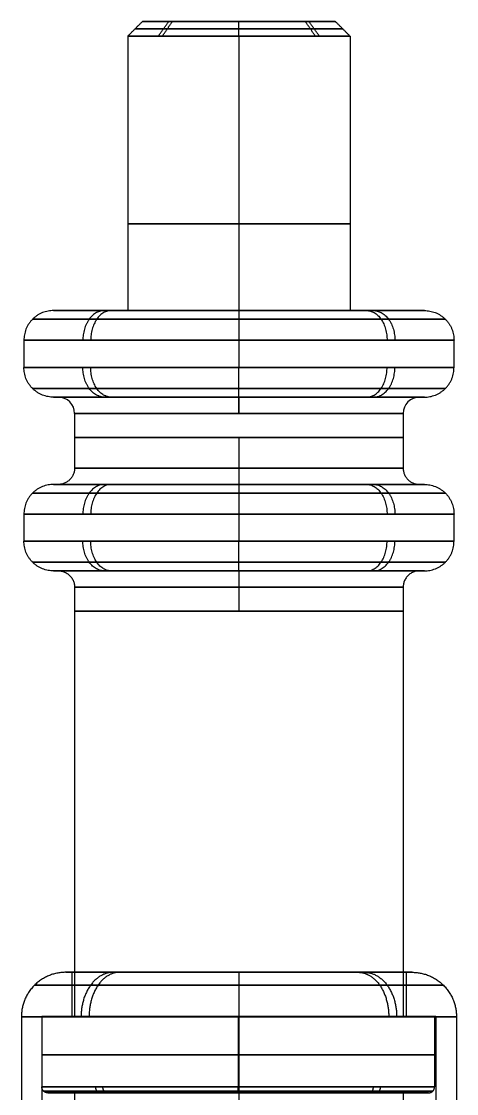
# Model space of a CAD drawing. Header units: millimetres. Extents: x -19.6 to -18.1, y 51 to 71.
# Drawn here: x -19.565 to -18.093, y 67.354 to 70.978 of the extents above; entities that cross this region are included whole.
import ezdxf

# ---------------------------------------------------------------- set-up
doc = ezdxf.new("R2010")
doc.units = ezdxf.units.MM
doc.header["$MEASUREMENT"] = 0
doc.layers.add('Default', color=7, linetype='Continuous')

msp = doc.modelspace()

# ---------------------------------------------------------------- linework, layer by layer
at = {"layer": 'Default', "color": 4}
for p, q in [((-19.5566, 69.9006, 2.0001), (-19.5566, 69.808, 2.0001)), ((-18.8295, 69.9006, 1.273), (-18.8295, 69.808, 1.273)), ((-18.8295, 69.9006, 2.7272), (-18.8295, 69.808, 2.7272)), ((-18.1024, 69.9006, 2.0001), (-18.1024, 69.808, 2.0001)), ((-19.5566, 69.3129, 2.0001), (-19.5566, 69.2209, 2.0001)), ((-18.8295, 69.3129, 1.273), (-18.8295, 69.2209, 1.273)), ((-18.8295, 69.3129, 2.7272), (-18.8295, 69.2209, 2.7272)), ((-18.1024, 69.3129, 2.0001), (-18.1024, 69.2209, 2.0001))]:
    msp.add_line(p, q, dxfattribs=at)
at = {"layer": 'Default', "color": 5}
for p, q in [((-19.4149, 67.764, 2), (-19.3948, 67.764, 2)), ((-19.3948, 67.764, 2), (-19.3948, 67.6145, 2)), ((-18.8295, 67.764, 1.4347), (-18.8295, 67.6145, 1.4347)), ((-18.8295, 67.764, 2.5653), (-18.8295, 67.6145, 2.5653)), ((-18.8295, 67.764, 1.4142), (-18.8295, 67.764, 1.4347)), ((-18.8295, 67.764, 2.5653), (-18.8295, 67.764, 2.5858)), ((-18.2641, 67.764, 2), (-18.2641, 67.6145, 2)), ((-18.2641, 67.764, 2), (-18.2437, 67.764, 2)), ((-19.5649, 67.614, 2), (-19.5649, 60.9989, 2)), ((-18.8295, 67.614, 2.7354), (-18.8295, 61.0007, 2.7354)), ((-18.8295, 67.614, 1.2646), (-18.8295, 61.0007, 1.2646)), ((-18.1635, 67.6145, 2.0003), (-18.1635, 54.3851, 2.0003)), ((-18.094, 67.614, 2), (-18.094, 61.0007, 2))]:
    msp.add_line(p, q, dxfattribs=at)
at = {"layer": 'Default', "color": 4}
for points in [[(-19.2055, 70.9278), (-19.2055, 70.2932)], [(-18.8295, 70.9278), (-18.8295, 70.2932)], [(-18.8295, 70.9278), (-18.8295, 70.2932)], [(-18.4535, 70.9278), (-18.4535, 70.2932)], [(-19.2055, 70.2932), (-19.2055, 70.0006)], [(-18.8295, 70.2932), (-18.8295, 70.0006)], [(-18.8295, 70.2932), (-18.8295, 70.0006)], [(-18.4535, 70.2932), (-18.4535, 70.0006)], [(-19.2068, 70.0006), (-19.4566, 70.0006)], [(-19.2055, 70.0006), (-19.2068, 70.0006)], [(-18.4535, 70.0006), (-18.4521, 70.0006)], [(-18.4521, 70.0006), (-18.2024, 70.0006)], [(-19.4566, 69.708), (-19.4403, 69.708)], [(-18.2023, 69.708), (-18.2187, 69.708)], [(-19.385, 69.6527), (-19.385, 69.5714)], [(-18.2739, 69.6527), (-18.274, 69.5714)], [(-19.385, 68.9845), (-19.385, 67.6144)], [(-18.274, 68.9845), (-18.274, 67.6144)], [(-19.4957, 67.6144), (-19.4957, 67.3765)], [(-19.385, 67.6144), (-19.4957, 67.6144)], [(-18.832, 67.6144), (-18.832, 67.3765)], [(-18.832, 67.6144), (-18.832, 67.3765)], [(-18.274, 67.6144), (-18.1683, 67.6144)], [(-18.1683, 67.6144), (-18.1683, 67.3765)], [(-19.4757, 67.3565), (-19.385, 67.3565)], [(-19.385, 67.3565), (-19.385, 67.3048)], [(-18.1883, 67.3565), (-18.274, 67.3565)], [(-18.274, 67.3565), (-18.274, 67.3048)]]:
    msp.add_lwpolyline(points, dxfattribs=at)
at = {"layer": 'Default', "color": 4, "extrusion": (1, 0, 0)}
for points in [[(70.0006, 1.6241), (70.0006, 1.6228)], [(70.0006, 1.6228), (70.0006, 1.373)], [(70.0006, 2.3761), (70.0006, 2.3775)], [(70.0006, 2.3775), (70.0006, 2.6272)], [(69.708, 1.3729), (69.708, 1.3893)], [(69.708, 2.6273), (69.708, 2.6109)], [(69.6527, 1.4446), (69.5714, 1.4446)], [(69.6527, 2.5556), (69.5714, 2.5556)], [(68.9845, 1.4446), (67.6144, 1.4446)], [(68.9845, 2.5556), (67.6144, 2.5556)], [(67.6144, 1.4446), (67.6144, 1.3364)], [(67.6144, 2.5556), (67.6144, 2.6638)], [(67.3565, 1.3564), (67.3565, 1.4446)], [(67.3565, 2.6438), (67.3565, 2.5556)], [(67.3565, 1.4446), (67.3048, 1.4446)], [(67.3565, 2.5556), (67.3048, 2.5556)]]:
    msp.add_lwpolyline(points, dxfattribs=at)
at = {"layer": 'Default', "color": 4, "extrusion": (0, 1, 0)}
for centre, radius in [((18.8295, 2.0001, 70.2932), 0.376), ((18.8295, 2.0001, 70.0006), 0.3773), ((18.8295, 2.0001, 70.0006), 0.376), ((18.8295, 2.0001, 69.708), 0.6108), ((18.8295, 2.0001, 69.6527), 0.5555), ((18.8295, 2.0001, 69.5714), 0.5555), ((18.8295, 2.0001, 69.4682), 0.5555), ((18.8295, 2.0001, 69.413), 0.6108), ((18.8295, 2.0001, 69.1209), 0.6108), ((18.8295, 2.0001, 69.0656), 0.5555), ((18.8295, 2.0001, 68.9845), 0.5555), ((18.832, 2.0001, 67.6144), 0.6637), ((18.832, 2.0001, 67.4855), 0.6637)]:
    msp.add_circle(centre, radius, dxfattribs=at)
at = {"layer": 'Default', "color": 4}
for centre, start, end in [((-19.4403, 69.6527, 2.0001), 0, 90), ((-18.2187, 69.6527, 2.0001), 90, 180)]:
    msp.add_arc(centre, 0.0553, start, end, dxfattribs=at)
at = {"layer": 'Default', "color": 4, "extrusion": (1, 0, 0)}
for centre, start, end in [((69.6527, 1.3893, -18.8295), 0, 90), ((69.6527, 2.6109, -18.8295), 270, 0)]:
    msp.add_arc(centre, 0.0553, start, end, dxfattribs=at)
at = {"layer": 'Default', "color": 4}
for points in [[(-19.2055, 70.9278, 2.0001), (-19.1805, 70.9528, 2.0001), (-19.1555, 70.9778, 2.0001)], [(-19.1023, 70.9278, 2.2592), (-19.0841, 70.9528, 2.242), (-19.066, 70.9778, 2.2247)], [(-19.0885, 70.9278, 1.7274), (-19.0713, 70.9528, 1.7455), (-19.0541, 70.9778, 1.7636)], [(-19.03, 70.9778, 2.2552), (-18.8316, 70.9778, 2.2552), (-18.6333, 70.9778, 2.2552)], [(-18.8295, 70.9278, 2.3763), (-18.8295, 70.9528, 2.3513), (-18.8295, 70.9778, 2.3263)], [(-18.8294, 70.9278, 1.6239), (-18.8294, 70.9528, 1.6489), (-18.8294, 70.9778, 1.6739)], [(-18.5704, 70.9278, 2.2729), (-18.5876, 70.9528, 2.2548), (-18.6048, 70.9778, 2.2366)], [(-18.5567, 70.9278, 1.741), (-18.5748, 70.9528, 1.7583), (-18.5929, 70.9778, 1.7755)], [(-18.4533, 70.9278, 2.0002), (-18.4783, 70.9528, 2.0002), (-18.5033, 70.9778, 2.0002)]]:
    msp.add_open_spline(points, degree=2, dxfattribs=at)
for points, knots in [([(-19.1805, 70.9528, 2.0001), (-19.1809, 70.9528, 2.0888), (-19.1073, 70.9528, 2.2727), (-18.8358, 70.9528, 2.3893), (-18.5569, 70.9528, 2.278), (-18.4403, 70.9528, 2.0064), (-18.5515, 70.9528, 1.7276), (-18.8233, 70.9528, 1.6109), (-19.1017, 70.9528, 1.7224), (-19.181, 70.9528, 1.9051), (-19.1805, 70.9528, 2.0001)], [0, 0, 0, 0, 0.247583, 0.512039, 0.759622, 1.024078, 1.271661, 1.536117, 1.7837, 2.048156, 2.048156, 2.048156, 2.048156]), ([(-19.1555, 70.9778, 2.0001), (-19.1558, 70.9778, 2.0824), (-19.0875, 70.9778, 2.2532), (-18.8354, 70.9778, 2.3616), (-18.5763, 70.9778, 2.2582), (-18.4681, 70.9778, 2.006), (-18.5713, 70.9778, 1.747), (-18.8237, 70.9778, 1.6386), (-19.0823, 70.9778, 1.7422), (-19.156, 70.9778, 1.9119), (-19.1555, 70.9778, 2.0001)], [0, 0, 0, 0, 0.247583, 0.512039, 0.759622, 1.024078, 1.271661, 1.536117, 1.7837, 2.048156, 2.048156, 2.048156, 2.048156]), ([(-19.2055, 70.9278, 2.0001), (-19.2059, 70.9278, 2.0951), (-19.127, 70.9278, 2.2921), (-18.8363, 70.9278, 2.417), (-18.5375, 70.9278, 2.2978), (-18.4126, 70.9278, 2.0069), (-18.5317, 70.9278, 1.7082), (-18.8228, 70.9278, 1.5832), (-19.1211, 70.9278, 1.7026), (-19.2061, 70.9278, 1.8983), (-19.2055, 70.9278, 2.0001)], [0, 0, 0, 0, 0.247583, 0.512039, 0.759622, 1.024078, 1.271661, 1.536117, 1.7837, 2.048156, 2.048156, 2.048156, 2.048156]), ([(-19.4566, 70.0006, 2.0001), (-19.4573, 70.0006, 1.8417), (-19.3258, 70.0006, 1.5132), (-18.8408, 70.0006, 1.3048), (-18.3425, 70.0006, 1.5037), (-18.1342, 70.0006, 1.9888), (-18.3329, 70.0006, 2.487), (-18.8184, 70.0006, 2.6956), (-19.3159, 70.0006, 2.4963), (-19.4576, 70.0006, 2.1699), (-19.4566, 70.0006, 2.0001)], [0, 0, 0, 0, 0.476274, 0.985007, 1.46128, 1.970013, 2.446287, 2.95502, 3.431293, 3.940026, 3.940026, 3.940026, 3.940026]), ([(-19.5566, 69.9006, 2.0001), (-19.5574, 69.9006, 1.8165), (-19.4049, 69.9006, 1.4355), (-18.8426, 69.9006, 1.1939), (-18.2648, 69.9006, 1.4245), (-18.0234, 69.9006, 1.987), (-18.2537, 69.9006, 2.5646), (-18.8166, 69.9006, 2.8064), (-19.3935, 69.9006, 2.5754), (-19.5577, 69.9006, 2.1969), (-19.5566, 69.9006, 2.0001)], [0, 0, 0, 0, 0.476274, 0.985007, 1.46128, 1.970013, 2.446287, 2.95502, 3.431293, 3.940026, 3.940026, 3.940026, 3.940026]), ([(-19.5566, 69.808, 2.0001), (-19.5574, 69.808, 2.1837), (-19.4049, 69.808, 2.5647), (-18.8426, 69.808, 2.8063), (-18.2648, 69.808, 2.5757), (-18.0234, 69.808, 2.0132), (-18.2537, 69.808, 1.4356), (-18.8166, 69.808, 1.1938), (-19.3935, 69.808, 1.4248), (-19.5577, 69.808, 1.8033), (-19.5566, 69.808, 2.0001)], [0, 0, 0, 0, 0.476274, 0.985007, 1.46128, 1.970013, 2.446287, 2.95502, 3.431293, 3.940026, 3.940026, 3.940026, 3.940026]), ([(-19.4566, 69.708, 2.0001), (-19.4574, 69.708, 2.1585), (-19.3259, 69.708, 2.4871), (-18.8408, 69.708, 2.6955), (-18.3424, 69.708, 2.4966), (-18.1341, 69.708, 2.0114), (-18.3328, 69.708, 1.5132), (-18.8184, 69.708, 1.3046), (-19.316, 69.708, 1.5039), (-19.4577, 69.708, 1.8303), (-19.4566, 69.708, 2.0001)], [0, 0, 0, 0, 0.476274, 0.985007, 1.46128, 1.970013, 2.446287, 2.95502, 3.431293, 3.940026, 3.940026, 3.940026, 3.940026]), ([(-19.4566, 69.4129, 2.0001), (-19.4574, 69.4129, 1.8417), (-19.3259, 69.4129, 1.5131), (-18.8408, 69.4129, 1.3047), (-18.3424, 69.4129, 1.5036), (-18.1341, 69.4129, 1.9888), (-18.3328, 69.4129, 2.4871), (-18.8184, 69.4129, 2.6956), (-19.316, 69.4129, 2.4964), (-19.4577, 69.4129, 2.1699), (-19.4566, 69.4129, 2.0001)], [0, 0, 0, 0, 0.476274, 0.985007, 1.46128, 1.970013, 2.446287, 2.95502, 3.431293, 3.940026, 3.940026, 3.940026, 3.940026]), ([(-19.5566, 69.3129, 2.0001), (-19.5574, 69.3129, 1.8165), (-19.4049, 69.3129, 1.4355), (-18.8426, 69.3129, 1.1939), (-18.2648, 69.3129, 1.4245), (-18.0234, 69.3129, 1.987), (-18.2537, 69.3129, 2.5646), (-18.8166, 69.3129, 2.8064), (-19.3935, 69.3129, 2.5754), (-19.5577, 69.3129, 2.1969), (-19.5566, 69.3129, 2.0001)], [0, 0, 0, 0, 0.476274, 0.985007, 1.46128, 1.970013, 2.446287, 2.95502, 3.431293, 3.940026, 3.940026, 3.940026, 3.940026]), ([(-19.5566, 69.2209, 2.0001), (-19.5574, 69.2209, 2.1837), (-19.4049, 69.2209, 2.5647), (-18.8426, 69.2209, 2.8063), (-18.2648, 69.2209, 2.5757), (-18.0234, 69.2209, 2.0132), (-18.2537, 69.2209, 1.4356), (-18.8166, 69.2209, 1.1938), (-19.3935, 69.2209, 1.4248), (-19.5577, 69.2209, 1.8033), (-19.5566, 69.2209, 2.0001)], [0, 0, 0, 0, 0.476274, 0.985007, 1.46128, 1.970013, 2.446287, 2.95502, 3.431293, 3.940026, 3.940026, 3.940026, 3.940026]), ([(-19.4566, 69.1209, 2.0001), (-19.4574, 69.1209, 2.1585), (-19.3259, 69.1209, 2.4871), (-18.8408, 69.1209, 2.6955), (-18.3424, 69.1209, 2.4966), (-18.1341, 69.1209, 2.0114), (-18.3328, 69.1209, 1.5132), (-18.8184, 69.1209, 1.3046), (-19.316, 69.1209, 1.5039), (-19.4577, 69.1209, 1.8303), (-19.4566, 69.1209, 2.0001)], [0, 0, 0, 0, 0.476274, 0.985007, 1.46128, 1.970013, 2.446287, 2.95502, 3.431293, 3.940026, 3.940026, 3.940026, 3.940026]), ([(-19.4957, 67.3765, 2.0001), (-19.4964, 67.3765, 2.1677), (-19.3573, 67.3765, 2.5155), (-18.844, 67.3765, 2.736), (-18.3165, 67.3765, 2.5255), (-18.0962, 67.3765, 2.012), (-18.3064, 67.3765, 1.4848), (-18.8203, 67.3765, 1.2641), (-19.3468, 67.3765, 1.475), (-19.4967, 67.3765, 1.8205), (-19.4957, 67.3765, 2.0001)], [0, 0, 0, 0, 0.488883, 1.011084, 1.499967, 2.022168, 2.511051, 3.033253, 3.522136, 4.044337, 4.044337, 4.044337, 4.044337]), ([(-19.4757, 67.3565, 2.0001), (-19.4764, 67.3565, 2.1627), (-19.3414, 67.3565, 2.4999), (-18.8436, 67.3565, 2.7138), (-18.3321, 67.3565, 2.5097), (-18.1183, 67.3565, 2.0117), (-18.3223, 67.3565, 1.5003), (-18.8206, 67.3565, 1.2863), (-19.3313, 67.3565, 1.4908), (-19.4767, 67.3565, 1.8259), (-19.4757, 67.3565, 2.0001)], [0, 0, 0, 0, 0.488883, 1.011084, 1.499967, 2.022168, 2.511051, 3.033253, 3.522136, 4.044337, 4.044337, 4.044337, 4.044337])]:
    msp.add_open_spline(points, degree=3, knots=knots, dxfattribs=at)
for points, weights in [([(-19.4566, 70.0006, 2.0001), (-19.5566, 70.0006, 2.0001), (-19.5566, 69.9006, 2.0001)], [1, 0.70712897213, 1]), ([(-19.2844, 70.0006, 1.568), (-19.357, 70.0006, 1.4991), (-19.357, 69.9006, 1.4991)], [1, 0.707128959137, 1]), ([(-19.2615, 70.0006, 2.455), (-19.3304, 70.0006, 2.5276), (-19.3304, 69.9006, 2.5276)], [1, 0.707128960985, 1]), ([(-18.8296, 70.0006, 1.3726), (-18.8296, 70.0006, 1.2726), (-18.8296, 69.9006, 1.2726)], [1, 0.707128958398, 1]), ([(-18.8294, 70.0006, 2.6276), (-18.8294, 70.0006, 2.7277), (-18.8294, 69.9006, 2.7277)], [1, 0.707128957332, 1]), ([(-18.3973, 70.0006, 1.5451), (-18.3284, 70.0006, 1.4726), (-18.3284, 69.9006, 1.4726)], [1, 0.707128958201, 1]), ([(-18.3745, 70.0006, 2.4322), (-18.3019, 70.0006, 2.5012), (-18.3019, 69.9006, 2.5012)], [1, 0.707128958152, 1]), ([(-18.202, 70.0006, 2), (-18.1019, 70.0006, 2), (-18.1019, 69.9006, 2)], [1, 0.707128959152, 1]), ([(-19.4566, 69.708, 2.0001), (-19.5566, 69.7081, 2.0001), (-19.5566, 69.808, 2.0001)], [1, 0.7074224527, 1]), ([(-19.2845, 69.708, 2.4323), (-19.357, 69.7081, 2.5012), (-19.357, 69.808, 2.5012)], [1, 0.70742226792, 1]), ([(-19.2616, 69.708, 1.5451), (-19.3304, 69.7081, 1.4727), (-19.3304, 69.808, 1.4727)], [1, 0.70742229419, 1]), ([(-18.8296, 69.708, 2.6277), (-18.8296, 69.7081, 2.7277), (-18.8296, 69.808, 2.7277)], [1, 0.707422257393, 1]), ([(-18.8294, 69.708, 1.3725), (-18.8294, 69.7081, 1.2725), (-18.8294, 69.808, 1.2725)], [1, 0.707422242267, 1]), ([(-18.3972, 69.708, 2.4551), (-18.3284, 69.7081, 2.5276), (-18.3284, 69.808, 2.5276)], [1, 0.707422254601, 1]), ([(-18.3744, 69.708, 1.5679), (-18.3019, 69.7081, 1.4991), (-18.3019, 69.808, 1.4991)], [1, 0.707422253875, 1]), ([(-18.2019, 69.708, 2.0002), (-18.1019, 69.7081, 2.0002), (-18.1019, 69.808, 2.0002)], [1, 0.70742226813, 1]), ([(-19.4566, 69.4129, 2.0001), (-19.5566, 69.4129, 2.0001), (-19.5566, 69.3129, 2.0001)], [1, 0.7074224527, 1]), ([(-19.2845, 69.4129, 1.5679), (-19.357, 69.4129, 1.4991), (-19.357, 69.3129, 1.4991)], [1, 0.707422267919, 1]), ([(-19.2616, 69.4129, 2.4551), (-19.3304, 69.4129, 2.5276), (-19.3304, 69.3129, 2.5276)], [1, 0.707422294189, 1]), ([(-18.8296, 69.4129, 1.3725), (-18.8296, 69.4129, 1.2726), (-18.8296, 69.3129, 1.2726)], [1, 0.707422257393, 1]), ([(-18.8294, 69.4129, 2.6277), (-18.8294, 69.4129, 2.7277), (-18.8294, 69.3129, 2.7277)], [1, 0.707422242268, 1]), ([(-18.3972, 69.4129, 1.5451), (-18.3284, 69.4129, 1.4726), (-18.3284, 69.3129, 1.4726)], [1, 0.707422254601, 1]), ([(-18.3744, 69.4129, 2.4323), (-18.3019, 69.4129, 2.5012), (-18.3019, 69.3129, 2.5012)], [1, 0.707422253875, 1]), ([(-18.2019, 69.4129, 2), (-18.1019, 69.4129, 2), (-18.1019, 69.3129, 2)], [1, 0.70742226813, 1]), ([(-19.4566, 69.1209, 2.0001), (-19.5566, 69.121, 2.0001), (-19.5566, 69.2209, 2.0001)], [1, 0.7074224527, 1]), ([(-19.2845, 69.1209, 2.4323), (-19.357, 69.121, 2.5012), (-19.357, 69.2209, 2.5012)], [1, 0.707422267919, 1]), ([(-19.2616, 69.1209, 1.5451), (-19.3304, 69.121, 1.4727), (-19.3304, 69.2209, 1.4727)], [1, 0.707422294189, 1]), ([(-18.8296, 69.1209, 2.6277), (-18.8296, 69.121, 2.7277), (-18.8296, 69.2209, 2.7277)], [1, 0.707422257393, 1]), ([(-18.8294, 69.1209, 1.3725), (-18.8294, 69.121, 1.2725), (-18.8294, 69.2209, 1.2725)], [1, 0.707422242267, 1]), ([(-18.3972, 69.1209, 2.4551), (-18.3284, 69.121, 2.5276), (-18.3284, 69.2209, 2.5276)], [1, 0.707422254601, 1]), ([(-18.3744, 69.1209, 1.5679), (-18.3019, 69.121, 1.4991), (-18.3019, 69.2209, 1.4991)], [1, 0.707422253876, 1]), ([(-18.2019, 69.1209, 2.0002), (-18.1019, 69.121, 2.0002), (-18.1019, 69.2209, 2.0002)], [1, 0.70742226813, 1]), ([(-19.4757, 67.3565, 2.0001), (-19.4957, 67.3565, 2.0001), (-19.4957, 67.3765, 2.0001)], [1, 0.707106781186, 1]), ([(-19.299, 67.3565, 2.4437), (-19.3135, 67.3565, 2.4575), (-19.3135, 67.3765, 2.4575)], [1, 0.707106781185, 1]), ([(-19.2755, 67.3565, 1.5332), (-19.2893, 67.3565, 1.5186), (-19.2893, 67.3765, 1.5186)], [1, 0.707106781185, 1]), ([(-18.8321, 67.3565, 2.6442), (-18.8321, 67.3565, 2.6642), (-18.8321, 67.3765, 2.6642)], [1, 0.707106781186, 1]), ([(-18.8319, 67.3565, 1.356), (-18.8319, 67.3565, 1.336), (-18.8319, 67.3765, 1.336)], [1, 0.707106781181, 1]), ([(-18.3884, 67.3565, 2.4671), (-18.3746, 67.3565, 2.4816), (-18.3746, 67.3765, 2.4816)], [1, 0.707106781186, 1]), ([(-18.3649, 67.3565, 1.5565), (-18.3504, 67.3565, 1.5428), (-18.3504, 67.3765, 1.5428)], [1, 0.70710678119, 1]), ([(-18.1879, 67.3565, 2.0002), (-18.1679, 67.3565, 2.0002), (-18.1679, 67.3765, 2.0002)], [1, 0.707106781184, 1])]:
    msp.add_rational_spline(points, weights, degree=2, dxfattribs=at)
for points, weights, degree, knots in [([(-19.5273, 69.9713, 2.0001), (-19.5281, 69.9713, 1.8239), (-19.3818, 69.9713, 1.4583), (-18.8421, 69.9713, 1.2264), (-18.2875, 69.9713, 1.4477), (-18.0558, 69.9713, 1.9876), (-18.2769, 69.9713, 2.5419), (-18.8172, 69.9713, 2.774), (-19.3708, 69.9713, 2.5523), (-19.5284, 69.9713, 2.189), (-19.5273, 69.9713, 2.0001)], [0.853564486065, 0.853564491152, 0.853564473907, 0.853564480641, 0.853564478475, 0.853564480025, 0.85356447886, 0.85356447893, 0.853564477494, 0.85356448924, 0.853564486065], 3, [0, 0, 0, 0, 0.476274, 0.985007, 1.46128, 1.970013, 2.446287, 2.95502, 3.431293, 3.940026, 3.940026, 3.940026, 3.940026]), ([(-19.5273, 69.7373, 2.0001), (-19.5281, 69.7373, 2.1763), (-19.3818, 69.7373, 2.542), (-18.8421, 69.7373, 2.7739), (-18.2875, 69.7373, 2.5526), (-18.0558, 69.7373, 2.0127), (-18.2769, 69.7373, 1.4583), (-18.8172, 69.7373, 1.2262), (-19.3708, 69.7373, 1.4479), (-19.5284, 69.7373, 1.8112), (-19.5273, 69.7373, 2.0001)], [0.85371122635, 0.853711298697, 0.853711053451, 0.853711149203, 0.853711118408, 0.853711140463, 0.853711123851, 0.853711124897, 0.853711104439, 0.853711271498, 0.85371122635], 3, [0, 0, 0, 0, 0.476274, 0.985007, 1.46128, 1.970013, 2.446287, 2.95502, 3.431293, 3.940026, 3.940026, 3.940026, 3.940026]), ([(-19.385, 69.5714, 2.0001), (-19.385, 69.509, 2.0001), (-19.385, 69.4682, 2.0001), (-19.385, 69.413, 2.0001), (-19.4403, 69.413, 2.0001), (-19.4485, 69.4129, 2.0001), (-19.4566, 69.4129, 2.0001)], [1, 1, 1, 0.707106781187, 1, 1, 1], 2, [-3.0386752, -3.0386752, -3.0386752, -2.9571338, -2.9571338, -2.8702167, -2.8702167, -2.85383, -2.85383, -2.85383]), ([(-18.8295, 69.5714, 1.4446), (-18.8295, 69.509, 1.4446), (-18.8295, 69.4682, 1.4446), (-18.8295, 69.413, 1.4446), (-18.8295, 69.413, 1.3893), (-18.8295, 69.4129, 1.3811), (-18.8295, 69.4129, 1.3729)], [1, 1, 1, 0.707106781187, 1, 1, 1], 2, [-3.0386752, -3.0386752, -3.0386752, -2.9571338, -2.9571338, -2.8702167, -2.8702167, -2.85383, -2.85383, -2.85383]), ([(-18.8295, 69.5714, 2.5556), (-18.8295, 69.509, 2.5556), (-18.8295, 69.4682, 2.5556), (-18.8295, 69.413, 2.5556), (-18.8295, 69.413, 2.6109), (-18.8295, 69.4129, 2.6191), (-18.8295, 69.4129, 2.6273)], [1, 1, 1, 0.707106781187, 1, 1, 1], 2, [-3.0386752, -3.0386752, -3.0386752, -2.9571338, -2.9571338, -2.8702167, -2.8702167, -2.85383, -2.85383, -2.85383]), ([(-18.274, 69.5714, 2.0001), (-18.274, 69.509, 2.0001), (-18.2739, 69.4682, 2.0001), (-18.2739, 69.413, 2.0001), (-18.2187, 69.413, 2.0001), (-18.2105, 69.4129, 2.0001), (-18.2023, 69.4129, 2.0001)], [1, 1, 1, 0.707106781187, 1, 1, 1], 2, [-3.0386752, -3.0386752, -3.0386752, -2.9571338, -2.9571338, -2.8702167, -2.8702167, -2.85383, -2.85383, -2.85383]), ([(-19.5273, 69.3836, 2.0001), (-19.5281, 69.3836, 1.8239), (-19.3818, 69.3836, 1.4582), (-18.8421, 69.3836, 1.2264), (-18.2875, 69.3836, 1.4477), (-18.0558, 69.3836, 1.9876), (-18.2769, 69.3836, 2.5419), (-18.8172, 69.3836, 2.774), (-19.3708, 69.3836, 2.5523), (-19.5284, 69.3836, 2.189), (-19.5273, 69.3836, 2.0001)], [0.85371122635, 0.853711298698, 0.85371105345, 0.853711149203, 0.853711118408, 0.853711140463, 0.853711123851, 0.853711124898, 0.853711104438, 0.853711271498, 0.85371122635], 3, [0, 0, 0, 0, 0.476274, 0.985007, 1.46128, 1.970013, 2.446287, 2.95502, 3.431293, 3.940026, 3.940026, 3.940026, 3.940026]), ([(-19.5273, 69.1503, 2.0001), (-19.5281, 69.1503, 2.1763), (-19.3818, 69.1503, 2.542), (-18.8421, 69.1503, 2.7739), (-18.2875, 69.1503, 2.5526), (-18.0558, 69.1503, 2.0127), (-18.2769, 69.1503, 1.4583), (-18.8172, 69.1503, 1.2262), (-19.3708, 69.1503, 1.4479), (-19.5284, 69.1503, 1.8112), (-19.5273, 69.1503, 2.0001)], [0.85371122635, 0.853711298698, 0.85371105345, 0.853711149204, 0.853711118407, 0.853711140463, 0.853711123851, 0.853711124897, 0.853711104438, 0.853711271498, 0.85371122635], 3, [0, 0, 0, 0, 0.476274, 0.985007, 1.46128, 1.970013, 2.446287, 2.95502, 3.431293, 3.940026, 3.940026, 3.940026, 3.940026]), ([(-19.4566, 69.1209, 2.0001), (-19.4485, 69.1209, 2.0001), (-19.4403, 69.1209, 2.0001), (-19.385, 69.1209, 2.0001), (-19.385, 69.0656, 2.0001), (-19.385, 69.025, 2.0001), (-19.385, 68.9845, 2.0001)], [1, 1, 1, 0.707106781187, 1, 1, 1], 2, [-2.0946839, -2.0946839, -2.0946839, -2.0782972, -2.0782972, -1.9913801, -1.9913801, -1.9101499, -1.9101499, -1.9101499]), ([(-18.8295, 69.1209, 1.3729), (-18.8295, 69.1209, 1.3811), (-18.8295, 69.1209, 1.3893), (-18.8295, 69.1209, 1.4446), (-18.8295, 69.0656, 1.4446), (-18.8295, 69.025, 1.4446), (-18.8295, 68.9845, 1.4446)], [1, 1, 1, 0.707106781187, 1, 1, 1], 2, [-2.0946839, -2.0946839, -2.0946839, -2.0782972, -2.0782972, -1.9913801, -1.9913801, -1.9101499, -1.9101499, -1.9101499]), ([(-18.8295, 69.1209, 2.6273), (-18.8295, 69.1209, 2.6191), (-18.8295, 69.1209, 2.6109), (-18.8295, 69.1209, 2.5556), (-18.8295, 69.0656, 2.5556), (-18.8295, 69.025, 2.5556), (-18.8295, 68.9845, 2.5556)], [1, 1, 1, 0.707106781187, 1, 1, 1], 2, [-2.0946839, -2.0946839, -2.0946839, -2.0782972, -2.0782972, -1.9913801, -1.9913801, -1.9101499, -1.9101499, -1.9101499]), ([(-18.2023, 69.1209, 2.0001), (-18.2105, 69.1209, 2.0001), (-18.2187, 69.1209, 2.0001), (-18.2739, 69.1209, 2.0001), (-18.2739, 69.0656, 2.0001), (-18.274, 69.025, 2.0001), (-18.274, 68.9845, 2.0001)], [1, 1, 1, 0.707106781187, 1, 1, 1], 2, [-2.0946839, -2.0946839, -2.0946839, -2.0782972, -2.0782972, -1.9913801, -1.9913801, -1.9101499, -1.9101499, -1.9101499]), ([(-19.385, 67.6144, 2.0001), (-19.385, 67.6144, 2.5556), (-18.8295, 67.6144, 2.5556), (-18.274, 67.6144, 2.5556), (-18.274, 67.6144, 2.0001), (-18.274, 67.6144, 1.4446), (-18.8295, 67.6144, 1.4446), (-19.385, 67.6144, 1.4446), (-19.385, 67.6144, 2.0001)], [1, 0.707106781187, 1, 0.707106781187, 1, 0.707106781187, 1, 0.707106781187, 1], 2, [0, 0, 0, 0.872546, 0.872546, 1.745091, 1.745091, 2.617637, 2.617637, 3.490183, 3.490183, 3.490183]), ([(-19.4898, 67.3624, 2.0001), (-19.4906, 67.3624, 2.1662), (-19.3526, 67.3624, 2.5109), (-18.8439, 67.3624, 2.7295), (-18.3211, 67.3624, 2.5209), (-18.1027, 67.3624, 2.0119), (-18.3111, 67.3624, 1.4894), (-18.8204, 67.3624, 1.2706), (-19.3423, 67.3624, 1.4796), (-19.4909, 67.3624, 1.822), (-19.4898, 67.3624, 2.0001)], [0.853553390593, 0.853553390594, 0.853553390591, 0.853553390594, 0.853553390593, 0.85355339059, 0.853553390598, 0.853553390588, 0.853553390593, 0.853553390594, 0.853553390593], 3, [0, 0, 0, 0, 0.488883, 1.011084, 1.499967, 2.022168, 2.511051, 3.033253, 3.522136, 4.044337, 4.044337, 4.044337, 4.044337]), ([(-19.385, 67.3565, 2.0001), (-19.385, 67.3565, 1.4446), (-18.8295, 67.3565, 1.4446), (-18.274, 67.3565, 1.4446), (-18.274, 67.3565, 2.0001), (-18.274, 67.3565, 2.5556), (-18.8295, 67.3565, 2.5556), (-19.385, 67.3565, 2.5556), (-19.385, 67.3565, 2.0001)], [1, 0.707106781187, 1, 0.707106781187, 1, 0.707106781187, 1, 0.707106781187, 1], 2, [-3.490184, -3.490184, -3.490184, -2.617638, -2.617638, -1.745092, -1.745092, -0.872546, -0.872546, 0, 0, 0])]:
    msp.add_rational_spline(points, weights, degree=degree, knots=knots, dxfattribs=at)
at = {"layer": 'Default', "color": 5}
for points, weights in [([(-19.4149, 67.764, 2), (-19.5649, 67.764, 2), (-19.5649, 67.614, 2)], [1, 0.707106781187, 1]), ([(-19.2542, 67.764, 1.5966), (-19.3631, 67.764, 1.4932), (-19.3631, 67.614, 1.4932)], [1, 0.707106782389, 1]), ([(-19.2328, 67.764, 2.4247), (-19.3362, 67.764, 2.5335), (-19.3362, 67.614, 2.5335)], [1, 0.707106782497, 1]), ([(-18.8296, 67.764, 1.4142), (-18.8296, 67.764, 1.2641), (-18.8296, 67.614, 1.2641)], [1, 0.707106780216, 1]), ([(-18.8294, 67.764, 2.5858), (-18.8294, 67.764, 2.7359), (-18.8294, 67.614, 2.7359)], [1, 0.707106780327, 1]), ([(-18.426, 67.764, 1.5753), (-18.3226, 67.764, 1.4664), (-18.3226, 67.614, 1.4664)], [1, 0.707106781994, 1]), ([(-18.4047, 67.764, 2.4034), (-18.2959, 67.764, 2.5068), (-18.2959, 67.614, 2.5068)], [1, 0.707106781999, 1]), ([(-18.2437, 67.764, 1.9999), (-18.0936, 67.764, 1.9999), (-18.0936, 67.614, 1.9999)], [1, 0.707106780414, 1])]:
    msp.add_rational_spline(points, weights, degree=2, dxfattribs=at)
for points in [[(-19.4149, 67.764, 2), (-19.4156, 67.764, 1.8521), (-19.2928, 67.764, 1.5454), (-18.8401, 67.764, 1.3509), (-18.3748, 67.764, 1.5365), (-18.1804, 67.764, 1.9895), (-18.3659, 67.764, 2.4546), (-18.8191, 67.764, 2.6492), (-19.2836, 67.764, 2.4632), (-19.4159, 67.764, 2.1585), (-19.4149, 67.764, 2)], [(-19.5649, 67.614, 2), (-19.5658, 67.614, 1.8143), (-19.4116, 67.614, 1.4289), (-18.8428, 67.614, 1.1845), (-18.2583, 67.614, 1.4178), (-18.0141, 67.614, 1.9868), (-18.2471, 67.614, 2.571), (-18.8165, 67.614, 2.8156), (-19.4, 67.614, 2.5819), (-19.5661, 67.614, 2.1991), (-19.5649, 67.614, 2)]]:
    msp.add_open_spline(points, degree=3, knots=[0, 0, 0, 0, 0.444644, 0.919592, 1.364237, 1.839185, 2.283829, 2.758777, 3.203422, 3.67837, 3.67837, 3.67837, 3.67837], dxfattribs=at)
for points, weights, degree, knots in [([(-19.3948, 67.764, 2), (-19.3948, 67.764, 2.5653), (-18.8295, 67.764, 2.5653), (-18.2641, 67.764, 2.5653), (-18.2641, 67.764, 2), (-18.2641, 67.764, 1.4347), (-18.8295, 67.764, 1.4347), (-19.3948, 67.764, 1.4347), (-19.3948, 67.764, 2)], [1, 0.707106781187, 1, 0.707106781187, 1, 0.707106781187, 1, 0.707106781187, 1], 2, [-3.552131, -3.552131, -3.552131, -2.664098, -2.664098, -1.776066, -1.776066, -0.888033, -0.888033, 0, 0, 0]), ([(-19.521, 67.7201, 2), (-19.5218, 67.7201, 1.8254), (-19.3768, 67.7201, 1.463), (-18.842, 67.7201, 1.2333), (-18.2924, 67.7201, 1.4526), (-18.0628, 67.7201, 1.9876), (-18.2819, 67.7201, 2.5369), (-18.8173, 67.7201, 2.7669), (-19.3659, 67.7201, 2.5472), (-19.5221, 67.7201, 2.1872), (-19.521, 67.7201, 2)], [0.853553390593, 0.853553388951, 0.853553392839, 0.853553388985, 0.853553391916, 0.853553389358, 0.853553391893, 0.853553389053, 0.853553392821, 0.853553388931, 0.853553390593], 3, [0, 0, 0, 0, 0.444644, 0.919592, 1.364237, 1.839185, 2.283829, 2.758777, 3.203422, 3.67837, 3.67837, 3.67837, 3.67837]), ([(-18.1635, 67.6145, 2.0003), (-18.1635, 67.6145, 2.7128), (-18.8299, 67.6145, 2.7128), (-19.4962, 67.6145, 2.7128), (-19.4962, 67.6145, 2.0003), (-19.4962, 67.6145, 1.2877), (-18.8299, 67.6145, 1.2877), (-18.1635, 67.6145, 1.2877), (-18.1635, 67.6145, 2.0003)], [1, 0.707106781187, 1, 0.707106781187, 1, 0.707106781187, 1, 0.707106781187, 1], 2, [0, 0, 0, 1.11922, 1.11922, 2.238441, 2.238441, 3.357661, 3.357661, 4.476881, 4.476881, 4.476881]), ([(-19.3948, 67.6145, 2), (-19.3948, 67.6145, 2.5653), (-18.8295, 67.6145, 2.5653), (-18.2641, 67.6145, 2.5653), (-18.2641, 67.6145, 2), (-18.2641, 67.6145, 1.4347), (-18.8295, 67.6145, 1.4347), (-19.3948, 67.6145, 1.4347), (-19.3948, 67.6145, 2)], [1, 0.707106781187, 1, 0.707106781187, 1, 0.707106781187, 1, 0.707106781187, 1], 2, [0, 0, 0, 0.887935, 0.887935, 1.77587, 1.77587, 2.663804, 2.663804, 3.551739, 3.551739, 3.551739])]:
    msp.add_rational_spline(points, weights, degree=degree, knots=knots, dxfattribs=at)
for points in [[(-19.4962, 67.6145, 2.0003), (-19.4962, 60.9998, 2.0003), (-19.4962, 54.3851, 2.0003)], [(-19.4962, 67.6145, 2.0003), (-19.4455, 67.6145, 2.0003), (-19.3948, 67.6145, 2.0003)], [(-18.8299, 67.6145, 2.7128), (-18.8299, 60.9998, 2.7128), (-18.8299, 54.3851, 2.7128)], [(-18.8299, 67.6145, 1.2877), (-18.8299, 60.9998, 1.2877), (-18.8299, 54.3851, 1.2877)], [(-18.8299, 67.6145, 2.7128), (-18.8299, 67.6145, 2.6391), (-18.8299, 67.6145, 2.5653)], [(-18.8299, 67.6145, 1.4347), (-18.8299, 67.6145, 1.3612), (-18.8299, 67.6145, 1.2877)], [(-18.2641, 67.6145, 2.0003), (-18.2138, 67.6145, 2.0003), (-18.1635, 67.6145, 2.0003)]]:
    msp.add_open_spline(points, degree=2, dxfattribs=at)

doc.saveas('drawing.dxf')
